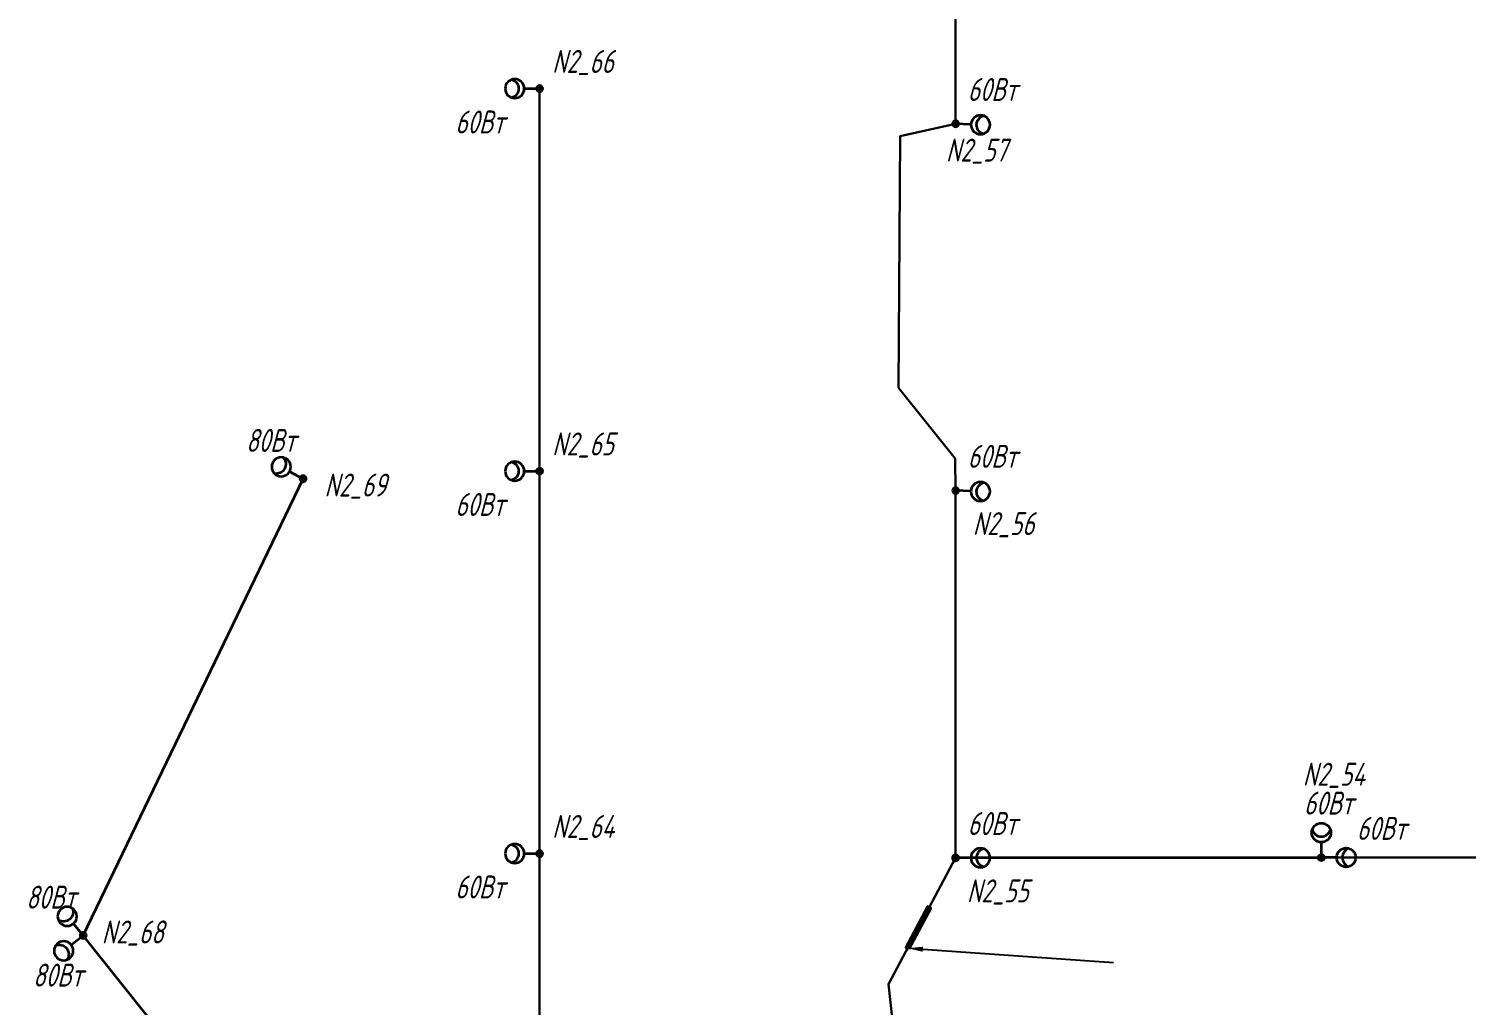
# Model space of a CAD drawing. Header units: millimetres. Extents: x 103153592 to 103552214, y 104936672 to 105182102.
# Drawn here: x 103153592 to 103247541, y 104994922 to 105058740 of the extents above; entities that cross this region are included whole.
import ezdxf
from ezdxf import colors
from ezdxf.entities.mleader import LeaderData, LeaderLine
from ezdxf.math import Vec2, Vec3

# ---------------------------------------------------------------- set-up
doc = ezdxf.new("R2010")
doc.units = ezdxf.units.MM
doc.linetypes.add('CONTINOUS', pattern=[0])
for name, color, linetype, lineweight in [('_ПР_НО', 10, 'Continuous', 30), ('ЭО_Воздушная линия', 10, 'Continuous', 35), ('ЭО_Кабельная линия', 3, 'ID_N', 30), ('ЭО_Пл_Опора', 10, 'Continuous', 35), ('ЭО_Пл_Опора_Светильники', 10, 'Continuous', 35), ('ЭО_Пл_Светильники', 10, 'Continuous', 25), ('ЭО_Пл_Светильники_Текст', 10, 'Continuous', 20), ('ЭС_Координата', 7, 'Continuous', 25)]:
    doc.layers.add(name, color=color, linetype=linetype, lineweight=lineweight)
doc.styles.add('ПБГС', font='simplex.shx', dxfattribs={"width": 0.8, "oblique": 15})
doc.linetypes.add('ID_N', pattern='A,0,3,-3,["N",ПБГС,S=1.2,R=0,X=-1,Y=-0.5],-3,6', length=15)

# ---------------------------------------------------------------- blocks, each defined once
blk = doc.blocks.new('промежуточная')
h = blk.add_hatch(color=255)
edge = h.paths.add_edge_path()
edge.add_arc((0, 0), 0.833, 0, 360)
at = {"lineweight": 30}
blk.add_circle((0, 0), 0.833, dxfattribs=at)
blk = doc.blocks.new('*U36')
at = {"layer": 'ЭО_Пл_Светильники'}
blk.add_line((0, 2), (0, 0), dxfattribs=at)
at = {"layer": 'ЭО_Пл_Светильники', "linetype": 'ByBlock', "xscale": 250, "yscale": 250, "zscale": 250}
blk.add_blockref('промежуточная', (0, 0), dxfattribs=at)
at = {"style": 'ПБГС', "oblique": 15, "width": 0.7, "flags": 1}
blk.add_attdef('NAME', (0, -6), '', height=3.5, dxfattribs=at)
at = {"layer": 'ЭО_Пл_Светильники_Текст', "style": 'ПБГС', "oblique": 15, "width": 0.7}
blk.add_attdef('N_PYLON', (-1212, 4692), '', height=1500, dxfattribs=at)
at = {"layer": 'ЭО_Пл_Светильники_Текст', "style": 'ПБГС', "oblique": 15, "width": 0.7, "flags": 1}
for tag, p in [('TYPE', (0, 0)), ('MANUFACTURER', (0, -12)), ('SPECIFICATION_SECTION', (0, -18)), ('POWER', (0, -24)), ('GROUP', (0, -30))]:
    blk.add_attdef(tag, p, '', height=3.5, dxfattribs=at)
blk = doc.blocks.new('*U46')
at = {"layer": 'ЭО_Пл_Светильники'}
blk.add_line((0, 2), (0, 0), dxfattribs=at)
at = {"layer": 'ЭО_Пл_Светильники', "linetype": 'ByBlock', "xscale": 250, "yscale": 250, "zscale": 250}
blk.add_blockref('промежуточная', (0, 0), dxfattribs=at)
at = {"style": 'ПБГС', "oblique": 15, "width": 0.7, "flags": 1}
blk.add_attdef('NAME', (0, -6), '', height=3.5, dxfattribs=at)
at = {"layer": 'ЭО_Пл_Светильники_Текст', "style": 'ПБГС', "oblique": 15, "width": 0.7, "flags": 1}
for tag, p in [('TYPE', (0, 0)), ('MANUFACTURER', (0, -12)), ('SPECIFICATION_SECTION', (0, -18)), ('POWER', (0, -24)), ('GROUP', (0, -30))]:
    blk.add_attdef(tag, p, '', height=3.5, dxfattribs=at)
at = {"layer": 'ЭО_Пл_Светильники_Текст', "style": 'ПБГС', "oblique": 15, "width": 0.7}
blk.add_attdef('N_PYLON', (1398, -1162), '', height=1500, dxfattribs=at)
blk = doc.blocks.new('*U47')
at = {"layer": 'ЭО_Пл_Светильники'}
blk.add_line((0, 2), (0, 0), dxfattribs=at)
at = {"layer": 'ЭО_Пл_Светильники', "linetype": 'ByBlock', "xscale": 250, "yscale": 250, "zscale": 250, "rotation": 184.968175790425}
blk.add_blockref('промежуточная', (0, 0), dxfattribs=at)
at = {"style": 'ПБГС', "oblique": 15, "width": 0.7, "flags": 1}
blk.add_attdef('NAME', (0, -6), '', height=3.5, dxfattribs=at)
at = {"layer": 'ЭО_Пл_Светильники_Текст', "style": 'ПБГС', "oblique": 15, "width": 0.7}
blk.add_attdef('N_PYLON', (1207, -525), '', height=1500, dxfattribs=at)
at = {"layer": 'ЭО_Пл_Светильники_Текст', "style": 'ПБГС', "oblique": 15, "width": 0.7, "flags": 1}
for tag, p in [('TYPE', (0, 0)), ('MANUFACTURER', (0, -12)), ('SPECIFICATION_SECTION', (0, -18)), ('POWER', (0, -24)), ('GROUP', (0, -30))]:
    blk.add_attdef(tag, p, '', height=3.5, dxfattribs=at)
blk = doc.blocks.new('*U66')
at = {"layer": 'ЭО_Пл_Светильники'}
blk.add_line((0, 2), (0, 0), dxfattribs=at)
at = {"layer": 'ЭО_Пл_Светильники', "linetype": 'ByBlock', "xscale": 250, "yscale": 250, "zscale": 250}
blk.add_blockref('промежуточная', (0, 0), dxfattribs=at)
at = {"style": 'ПБГС', "oblique": 15, "width": 0.7, "flags": 1}
blk.add_attdef('NAME', (0, -6), '', height=3.5, dxfattribs=at)
at = {"layer": 'ЭО_Пл_Светильники_Текст', "style": 'ПБГС', "oblique": 15, "width": 0.7, "flags": 1}
for tag, p in [('TYPE', (0, 0)), ('MANUFACTURER', (0, -12)), ('SPECIFICATION_SECTION', (0, -18)), ('POWER', (0, -24)), ('GROUP', (0, -30))]:
    blk.add_attdef(tag, p, '', height=3.5, dxfattribs=at)
at = {"layer": 'ЭО_Пл_Светильники_Текст', "style": 'ПБГС', "oblique": 15, "width": 0.7}
blk.add_attdef('N_PYLON', (741, -2909), '', height=1500, dxfattribs=at)
blk = doc.blocks.new('*U67')
at = {"layer": 'ЭО_Пл_Светильники'}
blk.add_line((0, 2), (0, 0), dxfattribs=at)
at = {"layer": 'ЭО_Пл_Светильники', "linetype": 'ByBlock', "xscale": 250, "yscale": 250, "zscale": 250}
blk.add_blockref('промежуточная', (0, 0), dxfattribs=at)
at = {"style": 'ПБГС', "oblique": 15, "width": 0.7, "flags": 1}
blk.add_attdef('NAME', (0, -6), '', height=3.5, dxfattribs=at)
at = {"layer": 'ЭО_Пл_Светильники_Текст', "style": 'ПБГС', "oblique": 15, "width": 0.7, "flags": 1}
for tag, p in [('TYPE', (0, 0)), ('MANUFACTURER', (0, -12)), ('SPECIFICATION_SECTION', (0, -18)), ('POWER', (0, -24)), ('GROUP', (0, -30))]:
    blk.add_attdef(tag, p, '', height=3.5, dxfattribs=at)
at = {"layer": 'ЭО_Пл_Светильники_Текст', "style": 'ПБГС', "oblique": 15, "width": 0.7}
blk.add_attdef('N_PYLON', (1119, -2909), '', height=1500, dxfattribs=at)
blk = doc.blocks.new('*U68')
at = {"layer": 'ЭО_Пл_Светильники'}
blk.add_line((0, 2), (0, 0), dxfattribs=at)
at = {"layer": 'ЭО_Пл_Светильники', "linetype": 'ByBlock', "xscale": 250, "yscale": 250, "zscale": 250}
blk.add_blockref('промежуточная', (0, 0), dxfattribs=at)
at = {"style": 'ПБГС', "oblique": 15, "width": 0.7, "flags": 1}
blk.add_attdef('NAME', (0, -6), '', height=3.5, dxfattribs=at)
at = {"layer": 'ЭО_Пл_Светильники_Текст', "style": 'ПБГС', "oblique": 15, "width": 0.7, "flags": 1}
for tag, p in [('TYPE', (0, 0)), ('MANUFACTURER', (0, -12)), ('SPECIFICATION_SECTION', (0, -18)), ('POWER', (0, -24)), ('GROUP', (0, -30))]:
    blk.add_attdef(tag, p, '', height=3.5, dxfattribs=at)
at = {"layer": 'ЭО_Пл_Светильники_Текст', "style": 'ПБГС', "oblique": 15, "width": 0.7}
blk.add_attdef('N_PYLON', (-634, -2474), '', height=1500, dxfattribs=at)
blk = doc.blocks.new('*U49')
at = {"layer": 'ЭО_Пл_Светильники'}
blk.add_line((0, 2), (0, 0), dxfattribs=at)
at = {"layer": 'ЭО_Пл_Светильники', "linetype": 'ByBlock', "xscale": 250, "yscale": 250, "zscale": 250}
blk.add_blockref('промежуточная', (0, 0), dxfattribs=at)
at = {"style": 'ПБГС', "oblique": 15, "width": 0.7, "flags": 1}
blk.add_attdef('NAME', (0, -6), '', height=3.5, dxfattribs=at)
at = {"layer": 'ЭО_Пл_Светильники_Текст', "style": 'ПБГС', "oblique": 15, "width": 0.7}
blk.add_attdef('N_PYLON', (822, 1028), '', height=1500, dxfattribs=at)
at = {"layer": 'ЭО_Пл_Светильники_Текст', "style": 'ПБГС', "oblique": 15, "width": 0.7, "flags": 1}
for tag, p in [('TYPE', (0, 0)), ('MANUFACTURER', (0, -12)), ('SPECIFICATION_SECTION', (0, -18)), ('POWER', (0, -24)), ('GROUP', (0, -30))]:
    blk.add_attdef(tag, p, '', height=3.5, dxfattribs=at)
blk = doc.blocks.new('*U117')
at = {"layer": 'ЭО_Пл_Опора_Светильники'}
h = blk.add_hatch(color=256, dxfattribs=at)
h.dxf.hatch_style = 1
h.paths.add_polyline_path([(0, -199, 1), (0, 199, 1)])
blk.add_line((1000, -2), (0, 0), dxfattribs=at)
for centre, radius in [((0, 0), 199), ((1625, -3), 625)]:
    blk.add_circle(centre, radius, dxfattribs=at)
blk.add_arc((2000, -4), 625, 107.33991, 252.4247, dxfattribs=at)
at = {"style": 'ПБГС', "oblique": 15, "width": 0.7, "flags": 1}
for tag, p, height in [('TYPE', (-1704, -2539), 525000), ('NAME', (0, -3506), 875), ('MANUFACTURER', (0, -5006), 875), ('SPECIFICATION_SECTION', (0, -6506), 875), ('GROUP', (0, -9506), 875)]:
    blk.add_attdef(tag, p, '', height=height, dxfattribs=at)
at = {"layer": 'ЭО_Пл_Светильники_Текст', "style": 'ПБГС', "oblique": 15, "width": 0.7}
blk.add_attdef('POWER', (788, -1489), '', height=1500, dxfattribs=at)
blk = doc.blocks.new('*U29')
at = {"layer": 'ЭО_Пл_Опора_Светильники'}
h = blk.add_hatch(color=256, dxfattribs=at)
h.dxf.hatch_style = 1
h.paths.add_polyline_path([(8, -199, 1), (-8, 199, 1)])
blk.add_line((999, 39), (0, 0), dxfattribs=at)
for centre, radius in [((0, 0), 199), ((1624, 64), 625)]:
    blk.add_circle(centre, radius, dxfattribs=at)
blk.add_arc((1998, 79), 625, 109.71069, 254.79548, dxfattribs=at)
at = {"style": 'ПБГС', "oblique": 15, "width": 0.7, "flags": 1}
for tag, p, height in [('TYPE', (-1704, -2539), 525000), ('NAME', (0, -3506), 875), ('MANUFACTURER', (0, -5006), 875), ('SPECIFICATION_SECTION', (0, -6506), 875), ('GROUP', (0, -9506), 875)]:
    blk.add_attdef(tag, p, '', height=height, dxfattribs=at)
at = {"layer": 'ЭО_Пл_Светильники_Текст', "style": 'ПБГС', "oblique": 15, "width": 0.7}
blk.add_attdef('POWER', (788, -1489), '', height=1500, dxfattribs=at)
blk = doc.blocks.new('*U99')
at = {"layer": 'ЭО_Пл_Опора_Светильники'}
h = blk.add_hatch(color=256, dxfattribs=at)
h.dxf.hatch_style = 1
h.paths.add_polyline_path([(0, -199, 1), (0, 199, 1)])
blk.add_line((1000, 1), (0, 0), dxfattribs=at)
for centre, radius in [((0, 0), 199), ((1625, 1), 625)]:
    blk.add_circle(centre, radius, dxfattribs=at)
blk.add_arc((2000, 2), 625, 107.50356, 252.58836, dxfattribs=at)
at = {"style": 'ПБГС', "oblique": 15, "width": 0.7, "flags": 1}
for tag, p, height in [('TYPE', (-1704, -2539), 525000), ('NAME', (0, -3506), 875), ('MANUFACTURER', (0, -5006), 875), ('SPECIFICATION_SECTION', (0, -6506), 875), ('GROUP', (0, -9506), 875)]:
    blk.add_attdef(tag, p, '', height=height, dxfattribs=at)
at = {"layer": 'ЭО_Пл_Светильники_Текст', "style": 'ПБГС', "oblique": 15, "width": 0.7}
blk.add_attdef('POWER', (2319, 1155), '', height=1500, dxfattribs=at)
blk = doc.blocks.new('*U22')
at = {"layer": 'ЭО_Пл_Опора_Светильники'}
h = blk.add_hatch(color=256, dxfattribs=at)
h.dxf.hatch_style = 1
h.paths.add_polyline_path([(199, 0, 1), (-199, 0, 1)])
blk.add_line((0, 1000), (0, 0), dxfattribs=at)
for centre, radius in [((0, 1625), 625), ((0, 0), 199)]:
    blk.add_circle(centre, radius, dxfattribs=at)
blk.add_arc((0, 2000), 625, 197.45867, 342.54346, dxfattribs=at)
at = {"style": 'ПБГС', "oblique": 15, "width": 0.7, "flags": 1}
for tag, p, height in [('TYPE', (-1704, -2539), 525000), ('NAME', (0, -3506), 875), ('MANUFACTURER', (0, -5006), 875), ('SPECIFICATION_SECTION', (0, -6506), 875), ('GROUP', (0, -9506), 875)]:
    blk.add_attdef(tag, p, '', height=height, dxfattribs=at)
at = {"layer": 'ЭО_Пл_Светильники_Текст', "style": 'ПБГС', "oblique": 15, "width": 0.7}
blk.add_attdef('POWER', (-1140, 2808), '', height=1500, dxfattribs=at)
blk = doc.blocks.new('*U13')
at = {"layer": 'ЭО_Пл_Опора_Светильники'}
h = blk.add_hatch(color=256, dxfattribs=at)
h.dxf.hatch_style = 1
h.paths.add_polyline_path([(-1, 199, 1), (1, -199, 1)])
blk.add_line((-1000, -3), (0, 0), dxfattribs=at)
for centre, radius in [((-1625, -4), 625), ((0, 0), 199)]:
    blk.add_circle(centre, radius, dxfattribs=at)
blk.add_arc((-2000, -5), 625, 287.60753, 72.69232, dxfattribs=at)
at = {"style": 'ПБГС', "oblique": 15, "width": 0.7, "flags": 1}
for tag, p, height in [('TYPE', (-1704, -2539), 525000), ('NAME', (0, -3506), 875), ('MANUFACTURER', (0, -5006), 875), ('SPECIFICATION_SECTION', (0, -6506), 875), ('GROUP', (0, -9506), 875)]:
    blk.add_attdef(tag, p, '', height=height, dxfattribs=at)
at = {"layer": 'ЭО_Пл_Светильники_Текст', "style": 'ПБГС', "oblique": 15, "width": 0.7}
blk.add_attdef('POWER', (-5512, 2927), '', height=1500, dxfattribs=at)
blk = doc.blocks.new('*U40')
at = {"layer": 'ЭО_Пл_Опора_Светильники'}
h = blk.add_hatch(color=256, dxfattribs=at)
h.dxf.hatch_style = 1
h.paths.add_polyline_path([(-95, 175, 1), (95, -175, 1)])
blk.add_line((-879, -477), (0, 0), dxfattribs=at)
for centre, radius in [((0, 0), 199), ((-1428, -775), 625)]:
    blk.add_circle(centre, radius, dxfattribs=at)
blk.add_arc((-1758, -954), 625, 315.95293, 101.03772, dxfattribs=at)
at = {"style": 'ПБГС', "oblique": 15, "width": 0.7, "flags": 1}
for tag, p, height in [('TYPE', (-1704, -2539), 525000), ('NAME', (0, -3506), 875), ('MANUFACTURER', (0, -5006), 875), ('SPECIFICATION_SECTION', (0, -6506), 875), ('GROUP', (0, -9506), 875)]:
    blk.add_attdef(tag, p, '', height=height, dxfattribs=at)
at = {"layer": 'ЭО_Пл_Светильники_Текст', "style": 'ПБГС', "oblique": 15, "width": 0.7}
blk.add_attdef('POWER', (-3735, -1752), '', height=1500, dxfattribs=at)
blk = doc.blocks.new('*U41')
at = {"layer": 'ЭО_Пл_Опора_Светильники'}
h = blk.add_hatch(color=256, dxfattribs=at)
h.dxf.hatch_style = 1
h.paths.add_polyline_path([(-152, 128, 1), (152, -128, 1)])
blk.add_line((-643, -766), (0, 0), dxfattribs=at)
for centre, radius in [((0, 0), 199), ((-1045, -1245), 625)]:
    blk.add_circle(centre, radius, dxfattribs=at)
blk.add_arc((-1286, -1532), 625, 337.4576, 122.5424, dxfattribs=at)
at = {"style": 'ПБГС', "oblique": 15, "width": 0.7, "flags": 1}
for tag, p, height in [('TYPE', (-1704, -2539), 525000), ('NAME', (0, -3506), 875), ('MANUFACTURER', (0, -5006), 875), ('SPECIFICATION_SECTION', (0, -6506), 875), ('GROUP', (0, -9506), 875)]:
    blk.add_attdef(tag, p, '', height=height, dxfattribs=at)
at = {"layer": 'ЭО_Пл_Светильники_Текст', "style": 'ПБГС', "oblique": 15, "width": 0.7}
blk.add_attdef('POWER', (-3735, -1752), '', height=1500, dxfattribs=at)
blk = doc.blocks.new('*U42')
at = {"layer": 'ЭО_Пл_Опора_Светильники'}
h = blk.add_hatch(color=256, dxfattribs=at)
h.dxf.hatch_style = 1
h.paths.add_polyline_path([(123, 156, 1), (-123, -156, 1)])
blk.add_line((-786, 618), (0, 0), dxfattribs=at)
for centre, radius in [((-1277, 1004), 625), ((0, 0), 199)]:
    blk.add_circle(centre, radius, dxfattribs=at)
blk.add_arc((-1572, 1236), 625, 249.28166, 34.36645, dxfattribs=at)
at = {"style": 'ПБГС', "oblique": 15, "width": 0.7, "flags": 1}
for tag, p, height in [('TYPE', (-1704, -2539), 525000), ('NAME', (0, -3506), 875), ('MANUFACTURER', (0, -5006), 875), ('SPECIFICATION_SECTION', (0, -6506), 875), ('GROUP', (0, -9506), 875)]:
    blk.add_attdef(tag, p, '', height=height, dxfattribs=at)
at = {"layer": 'ЭО_Пл_Светильники_Текст', "style": 'ПБГС', "oblique": 15, "width": 0.7}
blk.add_attdef('POWER', (-3283, 3344), '', height=1500, dxfattribs=at)
blk = doc.blocks.new('*U153')
at = {"color": 0, "linetype": 'ByBlock', "lineweight": -2}
blk.add_lwpolyline([(0.088, -0.047), (1.487, 2.607), (1.31, 2.701), (-0.088, 0.047)], close=True, dxfattribs=at)
at = {"style": 'ПБГС', "oblique": 15, "width": 0.8, "flags": 1}
blk.add_attdef('N_CROSSING', (0, -6.824), '', height=2.5, dxfattribs=at)
blk = doc.blocks.new('*U166')
at = {"layer": '_ПР_НО', "color": 5, "linetype": 'CONTINOUS', "lineweight": 50, "xscale": 1000.000000000001, "yscale": 1000.000000000001, "zscale": 1000.000000000001, "rotation": 359.817495342157}
blk.add_blockref('*U153', (103211029, 104998651), dxfattribs=at)

msp = doc.modelspace()

# ---------------------------------------------------------------- linework, layer by layer
at = {"layer": 'ЭО_Воздушная линия'}
for p, q in [((103238068, 105004559), (103214166, 105004559)), ((103261419, 105004596), (103238068, 105004559))]:
    msp.add_line(p, q, dxfattribs=at)
for points in [[(103157152, 104999486), (103171523, 105029331)], [(103171373, 104981632), (103157152, 104999489)]]:
    msp.add_lwpolyline(points, dxfattribs=at)
at = {"layer": 'ЭО_Кабельная линия'}
for p, q in [((103186979, 105054824), (103186979, 105029829)), ((103186979, 105029829), (103186979, 105004831)), ((103214166, 105004556), (103214168, 105028557)), ((103186966, 104979829), (103186979, 105004831))]:
    msp.add_line(p, q, dxfattribs=at)
for points in [[(103212702, 105074505), (103214172, 105071873), (103214170, 105052533)], [(103214170, 105052533), (103210547, 105051721), (103210440, 105035281), (103214135, 105030648), (103214168, 105028557)], [(103214165, 104981357), (103210175, 104992709), (103209780, 104996300), (103214166, 105004559)]]:
    msp.add_lwpolyline(points, dxfattribs=at)

# ---------------------------------------------------------------- block references
at = {"layer": 'ЭО_Пл_Опора'}
for name, p, values in [('*U49', (103186979, 105054824), {'N_PYLON': 'N2_66'}), ('*U68', (103214170, 105052531), {'N_PYLON': 'N2_57'}), ('*U49', (103186979, 105029826), {'N_PYLON': 'N2_65'}), ('*U46', (103171523, 105029331), {'N_PYLON': 'N2_69'}), ('*U67', (103214168, 105028557), {'N_PYLON': 'N2_56'}), ('*U36', (103238068, 105004576), {'N_PYLON': 'N2_54'}), ('*U49', (103186979, 105004829), {'N_PYLON': 'N2_64'}), ('*U66', (103214166, 105004556), {'N_PYLON': 'N2_55'}), ('*U47', (103157152, 104999486), {'N_PYLON': 'N2_68'})]:
    msp.add_blockref(name, p, dxfattribs=at).add_auto_attribs(values)
at = {"layer": 'ЭО_Пл_Светильники'}
ref = msp.add_blockref('*U13', (103186979, 105054824), dxfattribs=dict(at, xscale=-1, rotation=180))
ref.add_attrib('POWER', '60Вт', (103181467, 105051897), dxfattribs={"layer": 'ЭО_Пл_Светильники_Текст', "height": 1500, "style": 'ПБГС', "oblique": 15, "width": 0.7})
ref = msp.add_blockref('*U29', (103214170, 105052531), dxfattribs=dict(at, xscale=-1, rotation=180))
ref.add_attrib('POWER', '60Вт', (103214959, 105054020), dxfattribs={"layer": 'ЭО_Пл_Светильники_Текст', "height": 1500, "style": 'ПБГС', "oblique": 15, "width": 0.7})
ref = msp.add_blockref('*U40', (103171523, 105029333), dxfattribs=dict(at, xscale=-1, rotation=180))
ref.add_attrib('POWER', '80Вт', (103167788, 105031085), dxfattribs={"layer": 'ЭО_Пл_Светильники_Текст', "height": 1500, "style": 'ПБГС', "oblique": 15, "width": 0.7})
ref = msp.add_blockref('*U29', (103214168, 105028557), dxfattribs=dict(at, xscale=-1, rotation=180))
ref.add_attrib('POWER', '60Вт', (103214957, 105030046), dxfattribs={"layer": 'ЭО_Пл_Светильники_Текст', "height": 1500, "style": 'ПБГС', "oblique": 15, "width": 0.7})
ref = msp.add_blockref('*U13', (103186979, 105029826), dxfattribs=dict(at, xscale=-1, rotation=180))
ref.add_attrib('POWER', '60Вт', (103181467, 105026900), dxfattribs={"layer": 'ЭО_Пл_Светильники_Текст', "height": 1500, "style": 'ПБГС', "oblique": 15, "width": 0.7})
for name in ['*U22', '*U99']:
    msp.add_blockref(name, (103238068, 105004576), dxfattribs=at).add_auto_attribs({'POWER': '60Вт'})
ref = msp.add_blockref('*U117', (103214166, 105004556), dxfattribs=dict(at, xscale=-1, rotation=180))
ref.add_attrib('POWER', '60Вт', (103214955, 105006046), dxfattribs={"layer": 'ЭО_Пл_Светильники_Текст', "height": 1500, "style": 'ПБГС', "oblique": 15, "width": 0.7})
ref = msp.add_blockref('*U13', (103186979, 105004829), dxfattribs=dict(at, xscale=-1, rotation=180))
ref.add_attrib('POWER', '60Вт', (103181467, 105001902), dxfattribs={"layer": 'ЭО_Пл_Светильники_Текст', "height": 1500, "style": 'ПБГС', "oblique": 15, "width": 0.7})
ref = msp.add_blockref('*U41', (103157152, 104999486), dxfattribs=dict(at, xscale=-1, rotation=180))
ref.add_attrib('POWER', '80Вт', (103153417, 105001238), dxfattribs={"layer": 'ЭО_Пл_Светильники_Текст', "height": 1500, "style": 'ПБГС', "oblique": 15, "width": 0.7})
ref = msp.add_blockref('*U42', (103157152, 104999486), dxfattribs=dict(at, xscale=-1, rotation=180))
ref.add_attrib('POWER', '80Вт', (103153869, 104996142), dxfattribs={"layer": 'ЭО_Пл_Светильники_Текст', "height": 1500, "style": 'ПБГС', "oblique": 15, "width": 0.7})

# ---------------------------------------------------------------- next in the draw order: leaders
at = {"layer": 'ЭС_Координата', "lineweight": 25}
ml = msp.add_multileader_mtext('Standard', dxfattribs=at)
ml.set_content('', color=256, style='ПБГС')
ml.set_leader_properties()
ml.build(insert=Vec2(0, 0))
ml.multileader.update_dxf_attribs({"has_dogleg": 0, "has_text_frame": 1, "text_left_attachment_type": 0, "text_right_attachment_type": 0, "dogleg_length": 0, "arrow_head_size": 1000})
ctx = ml.context
ctx.base_point, ctx.char_height, ctx.arrow_head_size, ctx.landing_gap_size, ctx.plane_origin, ctx.plane_x_axis, ctx.plane_y_axis = Vec3(103224477, 104997725), 1200, 1000, 0, Vec3(103064336, 105035773), Vec3(1, -0.000067), Vec3(0.000067, 1)
ctx.left_attachment, ctx.right_attachment = 0, 0
notes = []
notes.append((ctx, [(0, (1, 1, 0), (103224477, 104997725), (1, -0.000067), 0, [(0, [(103211029, 104998651)], 0, [])])]))
ctx.mtext.insert, ctx.mtext.text_direction, ctx.mtext.rotation = Vec3(103224477, 104997725), Vec3(1, -0.000067), 6.283118
ctx.mtext.has_bg_fill, ctx.mtext.bg_color, ctx.mtext.bg_scale_factor, ctx.mtext.bg_transparency, ctx.mtext.use_window_bg_color = 1, -1027028792, 1.5, 0, 1
for ctx, leaders in notes:
    for number, flags, end, landing, length, lines in leaders:
        leader = LeaderData()
        leader.index, (leader.has_last_leader_line, leader.has_dogleg_vector, leader.attachment_direction) = number, flags
        leader.last_leader_point, leader.dogleg_vector, leader.dogleg_length = Vec3(end), Vec3(landing), length
        for number, points, colour, breaks in lines:
            line = LeaderLine()
            line.index, line.vertices, line.color, line.breaks = number, Vec3.list(points), colors.encode_raw_color(colour), breaks
            leader.lines.append(line)
        ctx.leaders.append(leader)

# ---------------------------------------------------------------- next in the draw order: block references
at = {"layer": 'ЭО_Воздушная линия'}
msp.add_blockref('*U166', (0, 0), dxfattribs=at)

doc.saveas('drawing.dxf')
